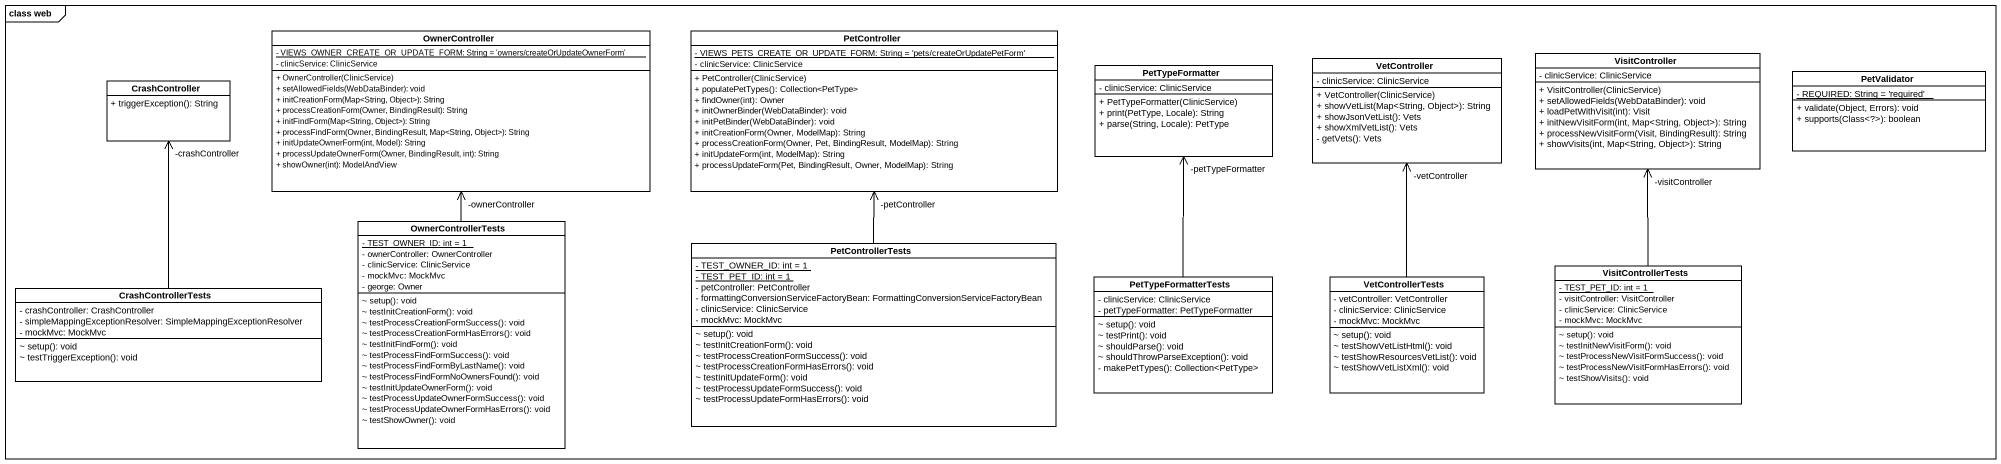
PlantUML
@startuml
mainframe class web
hide circle
hide empty members
skinparam classAttributeIconSize 0
class OwnerController {
  {static} - VIEWS_OWNER_CREATE_OR_UPDATE_FORM: String = 'owners/createOrUpdateOwnerForm'
  - clinicService: ClinicService
  + OwnerController(ClinicService)
  + setAllowedFields(WebDataBinder): void
  + initCreationForm(Map<String, Object>): String
  + processCreationForm(Owner, BindingResult): String
  + initFindForm(Map<String, Object>): String
  + processFindForm(Owner, BindingResult, Map<String, Object>): String
  + initUpdateOwnerForm(int, Model): String
  + processUpdateOwnerForm(Owner, BindingResult, int): String
  + showOwner(int): ModelAndView
}
class PetController {
  {static} - VIEWS_PETS_CREATE_OR_UPDATE_FORM: String = 'pets/createOrUpdatePetForm'
  - clinicService: ClinicService
  + PetController(ClinicService)
  + populatePetTypes(): Collection<PetType>
  + findOwner(int): Owner
  + initOwnerBinder(WebDataBinder): void
  + initPetBinder(WebDataBinder): void
  + initCreationForm(Owner, ModelMap): String
  + processCreationForm(Owner, Pet, BindingResult, ModelMap): String
  + initUpdateForm(int, ModelMap): String
  + processUpdateForm(Pet, BindingResult, Owner, ModelMap): String
}
class PetTypeFormatter {
  - clinicService: ClinicService
  + PetTypeFormatter(ClinicService)
  + print(PetType, Locale): String
  + parse(String, Locale): PetType
}
class VetController {
  - clinicService: ClinicService
  + VetController(ClinicService)
  + showVetList(Map<String, Object>): String
  + showJsonVetList(): Vets
  + showXmlVetList(): Vets
  - getVets(): Vets
}
class VisitController {
  - clinicService: ClinicService
  + VisitController(ClinicService)
  + setAllowedFields(WebDataBinder): void
  + loadPetWithVisit(int): Visit
  + initNewVisitForm(int, Map<String, Object>): String
  + processNewVisitForm(Visit, BindingResult): String
  + showVisits(int, Map<String, Object>): String
}
class CrashController {
  + triggerException(): String
}
class PetValidator {
  {static} - REQUIRED: String = 'required'
  + validate(Object, Errors): void
  + supports(Class<?>): boolean
}
class OwnerControllerTests {
  {static} - TEST_OWNER_ID: int = 1
  - ownerController: OwnerController
  - clinicService: ClinicService
  - mockMvc: MockMvc
  - george: Owner
  ~ setup(): void
  ~ testInitCreationForm(): void
  ~ testProcessCreationFormSuccess(): void
  ~ testProcessCreationFormHasErrors(): void
  ~ testInitFindForm(): void
  ~ testProcessFindFormSuccess(): void
  ~ testProcessFindFormByLastName(): void
  ~ testProcessFindFormNoOwnersFound(): void
  ~ testInitUpdateOwnerForm(): void
  ~ testProcessUpdateOwnerFormSuccess(): void
  ~ testProcessUpdateOwnerFormHasErrors(): void
  ~ testShowOwner(): void
}
class PetControllerTests {
  {static} - TEST_OWNER_ID: int = 1
  {static} - TEST_PET_ID: int = 1
  - petController: PetController
  - formattingConversionServiceFactoryBean: FormattingConversionServiceFactoryBean
  - clinicService: ClinicService
  - mockMvc: MockMvc
  ~ setup(): void
  ~ testInitCreationForm(): void
  ~ testProcessCreationFormSuccess(): void
  ~ testProcessCreationFormHasErrors(): void
  ~ testInitUpdateForm(): void
  ~ testProcessUpdateFormSuccess(): void
  ~ testProcessUpdateFormHasErrors(): void
}
class CrashControllerTests {
  - crashController: CrashController
  - simpleMappingExceptionResolver: SimpleMappingExceptionResolver
  - mockMvc: MockMvc
  ~ setup(): void
  ~ testTriggerException(): void
}
class PetTypeFormatterTests {
  - clinicService: ClinicService
  - petTypeFormatter: PetTypeFormatter
  ~ setup(): void
  ~ testPrint(): void
  ~ shouldParse(): void
  ~ shouldThrowParseException(): void
  - makePetTypes(): Collection<PetType>
}
class VetControllerTests {
  - vetController: VetController
  - clinicService: ClinicService
  - mockMvc: MockMvc
  ~ setup(): void
  ~ testShowVetListHtml(): void
  ~ testShowResourcesVetList(): void
  ~ testShowVetListXml(): void
}
class VisitControllerTests {
  {static} - TEST_PET_ID: int = 1
  - visitController: VisitController
  - clinicService: ClinicService
  - mockMvc: MockMvc
  ~ setup(): void
  ~ testInitNewVisitForm(): void
  ~ testProcessNewVisitFormSuccess(): void
  ~ testProcessNewVisitFormHasErrors(): void
  ~ testShowVisits(): void
}
OwnerControllerTests -up-> "-ownerController" OwnerController
PetControllerTests -up-> "-petController" PetController
CrashControllerTests -up-> "-crashController" CrashController
PetTypeFormatterTests -up-> "-petTypeFormatter" PetTypeFormatter
VetControllerTests -up-> "-vetController" VetController
VisitControllerTests -up-> "-visitController" VisitController
@enduml
